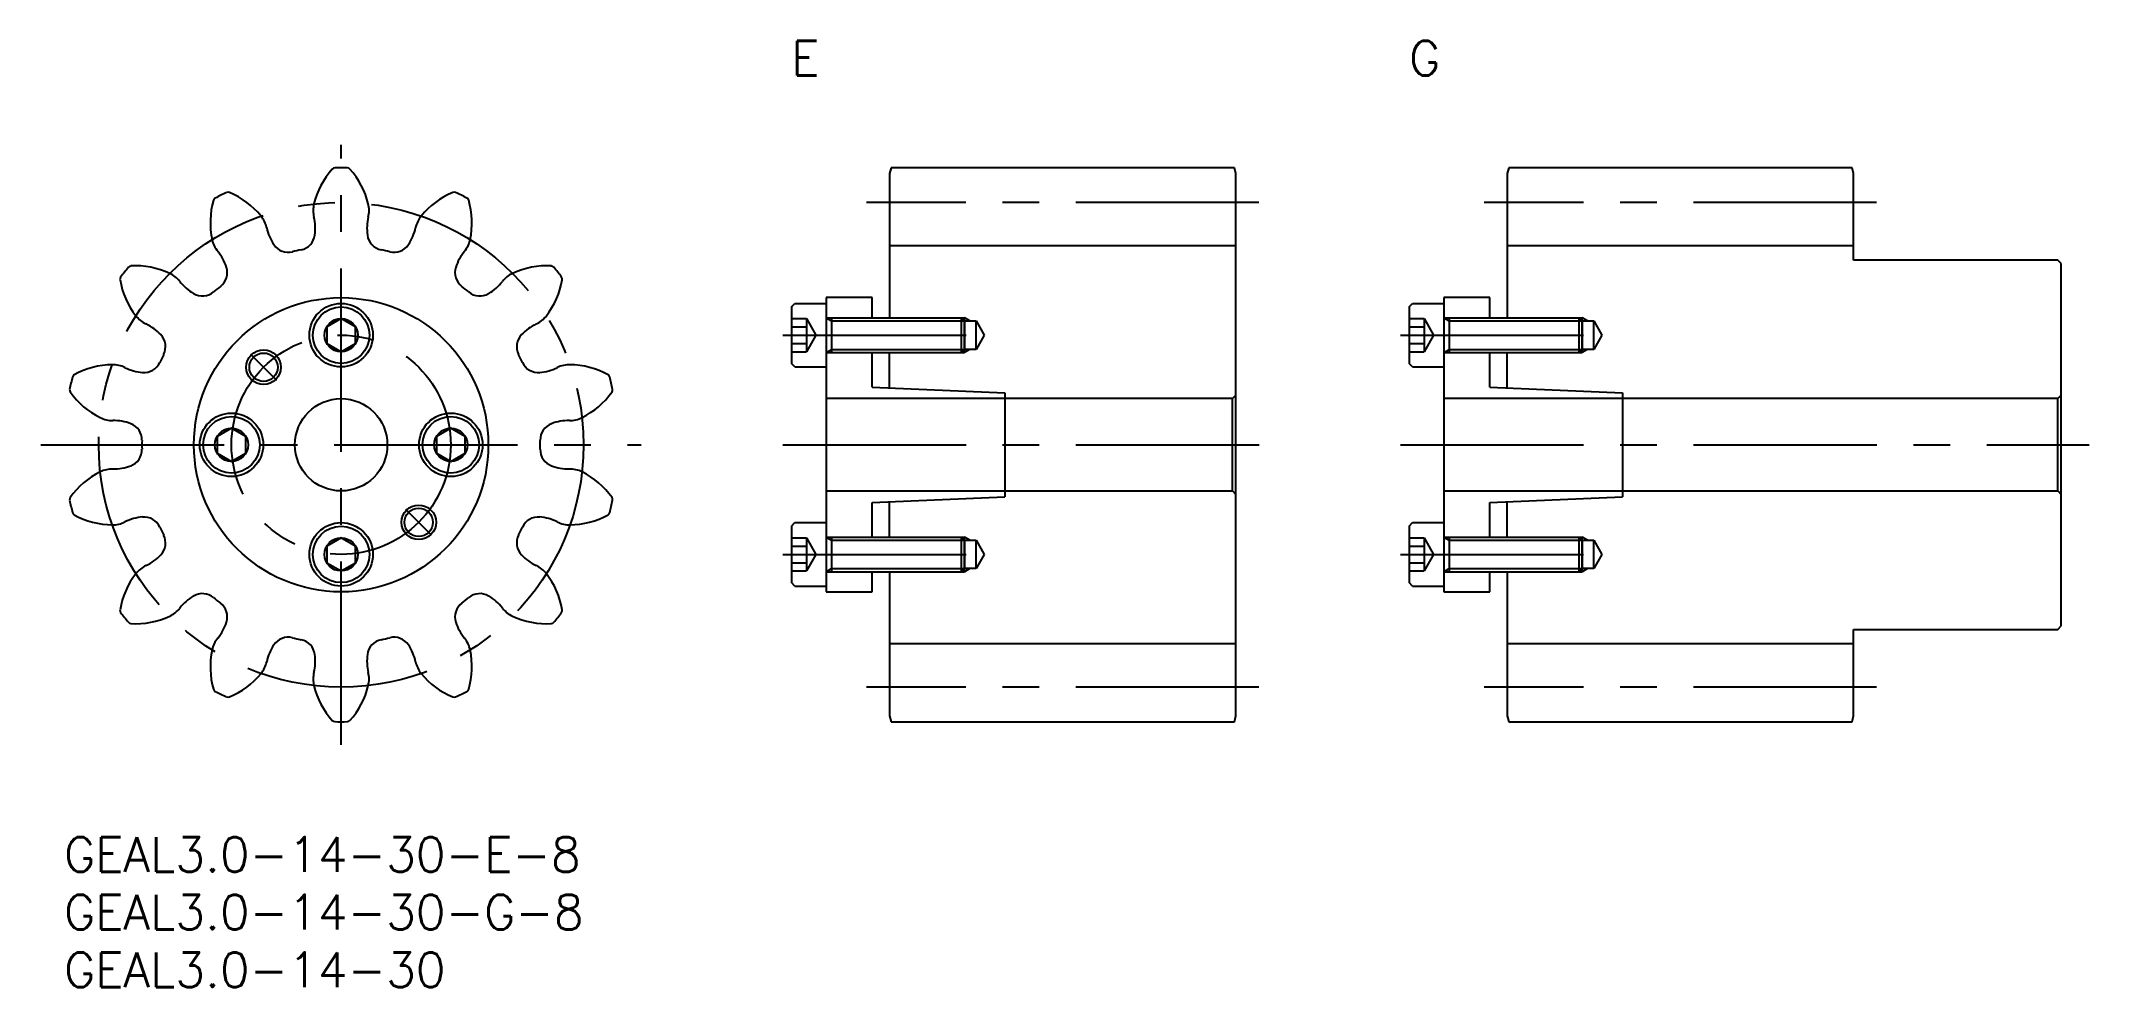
# Model space of a CAD drawing. Extents: x -2 to 175, y -13 to 69.
import ezdxf

# ---------------------------------------------------------------- set-up
doc = ezdxf.new("R2010")
doc.units = 0
doc.header["$LTSCALE"] = 0.5
doc.linetypes.add('CENTER', pattern=[50.8, 31.75, -6.35, 6.35, -6.35])
for name, color, linetype in [('MSM_CENTER', 1, 'CENTER'), ('MSM_CONTINUOUS', 7, 'CONTINUOUS'), ('MSM_NARROW', 5, 'CONTINUOUS'), ('MSM_PART_NUMBER', 7, 'CONTINUOUS')]:
    doc.layers.add(name, color=color, linetype=linetype)
doc.styles.get("Standard").update_dxf_attribs({"font": 'txt.shx', "height": 1, "bigfont": 'bigfont.shx'})

# ---------------------------------------------------------------- blocks, each defined once
blk = doc.blocks.new('*U3')
at = {"layer": 'MSM_PART_NUMBER'}
blk.add_text('GEAL3.0-14-30-G-8', height=3, dxfattribs=at).set_placement((0, -8))
blk = doc.blocks.new('*U4')
at = {"layer": 'MSM_PART_NUMBER'}
blk.add_text('GEAL3.0-14-30-E-8', height=3, dxfattribs=at).set_placement((0, -3))
blk = doc.blocks.new('*U5')
at = {"layer": 'MSM_PART_NUMBER'}
blk.add_text('GEAL3.0-14-30', height=3, dxfattribs=at).set_placement((0, -13))
blk = doc.blocks.new('*U6')
at = {"layer": 'MSM_PART_NUMBER'}
blk.add_text('E', height=3, dxfattribs=at).set_placement((63, 66))
blk = doc.blocks.new('*U7')
at = {"layer": 'MSM_PART_NUMBER'}
blk.add_text('G', height=3, dxfattribs=at).set_placement((116.5, 66))

msp = doc.modelspace()

# ---------------------------------------------------------------- linework, layer by layer
at = {"layer": 'MSM_CENTER'}
for p, q in [((24, 8), (24, 60)), ((103.5, 55), (69.5, 55)), ((157, 55), (123, 55)), ((62.25, 43.5), (80.12, 43.5)), ((115.75, 43.5), (133.62, 43.5)), ((16.17, 41.83), (18.4, 39.6)), ((-2, 34), (50, 34)), ((62.25, 34), (104.28, 34)), ((115.75, 34), (175.4, 34)), ((31.83, 26.17), (29.6, 28.4)), ((62.25, 24.5), (80.12, 24.5)), ((115.75, 24.5), (133.62, 24.5)), ((103.5, 13), (69.5, 13)), ((157, 13), (123, 13))]:
    msp.add_line(p, q, dxfattribs=at)
for radius in [21, 9.5]:
    msp.add_circle((24, 34), radius, dxfattribs=at)
at = {"layer": 'MSM_CONTINUOUS'}
for p, q in [((71.63, 58), (71.5, 57.5)), ((71.5, 57.5), (71.5, 45)), ((101.37, 58), (71.63, 58)), ((101.5, 57.5), (101.37, 58)), ((101.5, 10.5), (101.5, 57.5)), ((125.13, 58), (125, 57.5)), ((125, 57.5), (125, 45)), ((154.87, 58), (125.13, 58)), ((155, 57.5), (154.87, 58)), ((155, 50), (155, 57.5)), ((101.5, 51.25), (71.5, 51.25)), ((155, 51.25), (125, 51.25)), ((172.7, 50), (155, 50)), ((173, 49.7), (172.7, 50)), ((173, 18.3), (173, 49.7)), ((63, 45.95), (63.3, 46.25)), ((63.3, 46.25), (66, 46.25)), ((66, 46.75), (66, 21.25)), ((70, 46.75), (66, 46.75)), ((70, 45), (70, 46.75)), ((116.5, 45.95), (116.8, 46.25)), ((116.8, 46.25), (119.5, 46.25)), ((119.5, 46.75), (119.5, 21.25)), ((123.5, 46.75), (119.5, 46.75)), ((123.5, 45), (123.5, 46.75)), ((24, 44.94), (22.75, 44.22)), ((25.25, 44.22), (24, 44.94)), ((63, 45.95), (63, 41.05)), ((63, 44.94), (64.3, 44.94)), ((64.3, 44.94), (64.3, 42.06)), ((64.3, 44.94), (65.13, 43.5)), ((66, 45), (77.73, 45)), ((66.47, 45), (66.47, 42)), ((77.73, 42), (77.73, 45)), ((77.73, 45), (78, 44.73)), ((78, 44.73), (79, 44.73)), ((78, 44.73), (78, 42.27)), ((79, 42.27), (79, 44.73)), ((79, 44.73), (79.71, 43.5)), ((116.5, 45.95), (116.5, 41.05)), ((116.5, 44.94), (117.8, 44.94)), ((117.8, 44.94), (117.8, 42.06)), ((117.8, 44.94), (118.63, 43.5)), ((119.5, 45), (131.23, 45)), ((119.97, 45), (119.97, 42)), ((131.23, 42), (131.23, 45)), ((131.23, 45), (131.5, 44.73)), ((131.5, 44.73), (132.5, 44.73)), ((131.5, 44.73), (131.5, 42.27)), ((132.5, 42.27), (132.5, 44.73)), ((132.5, 44.73), (133.21, 43.5)), ((22.75, 44.22), (22.75, 42.78)), ((22.75, 42.78), (24, 42.06)), ((24, 42.06), (25.25, 42.78)), ((25.25, 42.78), (25.25, 44.22)), ((63, 44.22), (64.3, 44.22)), ((63, 42.78), (64.3, 42.78)), ((65.13, 43.5), (64.3, 42.06)), ((79.71, 43.5), (79, 42.27)), ((116.5, 44.22), (117.8, 44.22)), ((116.5, 42.78), (117.8, 42.78)), ((118.63, 43.5), (117.8, 42.06)), ((133.21, 43.5), (132.5, 42.27)), ((63, 42.06), (64.3, 42.06)), ((63.3, 40.75), (63, 41.05)), ((66, 42), (77.73, 42)), ((70, 39), (70, 42)), ((71.5, 38.93), (71.5, 42)), ((78, 42.27), (77.73, 42)), ((79, 42.27), (78, 42.27)), ((116.5, 42.06), (117.8, 42.06)), ((116.8, 40.75), (116.5, 41.05)), ((119.5, 42), (131.23, 42)), ((123.5, 39), (123.5, 42)), ((125, 38.93), (125, 42)), ((131.5, 42.27), (131.23, 42)), ((132.5, 42.27), (131.5, 42.27)), ((63.3, 40.75), (66, 40.75)), ((116.8, 40.75), (119.5, 40.75)), ((101.2, 38), (66, 38)), ((70, 39), (81.5, 38.5)), ((81.5, 38.5), (81.5, 29.5)), ((101.5, 38.3), (101.2, 38)), ((101.2, 30), (101.2, 38)), ((172.7, 38), (119.5, 38)), ((123.5, 39), (135, 38.5)), ((135, 38.5), (135, 29.5)), ((173, 38.3), (172.7, 38)), ((172.7, 30), (172.7, 38)), ((14.5, 35.44), (13.25, 34.72)), ((13.25, 34.72), (13.25, 33.28)), ((15.75, 34.72), (14.5, 35.44)), ((15.75, 33.28), (15.75, 34.72)), ((33.5, 35.44), (32.25, 34.72)), ((32.25, 34.72), (32.25, 33.28)), ((34.75, 34.72), (33.5, 35.44)), ((34.75, 33.28), (34.75, 34.72)), ((13.25, 33.28), (14.5, 32.56)), ((14.5, 32.56), (15.75, 33.28)), ((32.25, 33.28), (33.5, 32.56)), ((33.5, 32.56), (34.75, 33.28)), ((66, 30), (101.2, 30)), ((70, 29), (81.5, 29.5)), ((70, 26), (70, 29)), ((71.5, 26), (71.5, 29.07)), ((101.2, 30), (101.5, 29.7)), ((119.5, 30), (172.7, 30)), ((123.5, 29), (135, 29.5)), ((123.5, 26), (123.5, 29)), ((125, 26), (125, 29.07)), ((172.7, 30), (173, 29.7)), ((63, 26.95), (63.3, 27.25)), ((63, 26.95), (63, 22.05)), ((63.3, 27.25), (66, 27.25)), ((116.5, 26.95), (116.8, 27.25)), ((116.5, 26.95), (116.5, 22.05)), ((116.8, 27.25), (119.5, 27.25)), ((24, 25.94), (22.75, 25.22)), ((22.75, 25.22), (22.75, 23.78)), ((25.25, 25.22), (24, 25.94)), ((25.25, 23.78), (25.25, 25.22)), ((63, 25.94), (64.3, 25.94)), ((63, 25.22), (64.3, 25.22)), ((64.3, 25.94), (64.3, 23.06)), ((64.3, 25.94), (65.13, 24.5)), ((66, 26), (77.73, 26)), ((66.47, 26), (66.47, 23)), ((77.73, 23), (77.73, 26)), ((77.73, 26), (78, 25.73)), ((78, 25.73), (79, 25.73)), ((78, 25.73), (78, 23.27)), ((79, 23.27), (79, 25.73)), ((79, 25.73), (79.71, 24.5)), ((116.5, 25.94), (117.8, 25.94)), ((116.5, 25.22), (117.8, 25.22)), ((117.8, 25.94), (117.8, 23.06)), ((117.8, 25.94), (118.63, 24.5)), ((119.5, 26), (131.23, 26)), ((119.97, 26), (119.97, 23)), ((131.23, 23), (131.23, 26)), ((131.23, 26), (131.5, 25.73)), ((131.5, 25.73), (132.5, 25.73)), ((131.5, 25.73), (131.5, 23.27)), ((132.5, 23.27), (132.5, 25.73)), ((132.5, 25.73), (133.21, 24.5)), ((22.75, 23.78), (24, 23.06)), ((24, 23.06), (25.25, 23.78)), ((63, 23.78), (64.3, 23.78)), ((65.13, 24.5), (64.3, 23.06)), ((78, 23.27), (77.73, 23)), ((79, 23.27), (78, 23.27)), ((79.71, 24.5), (79, 23.27)), ((116.5, 23.78), (117.8, 23.78)), ((118.63, 24.5), (117.8, 23.06)), ((131.5, 23.27), (131.23, 23)), ((132.5, 23.27), (131.5, 23.27)), ((133.21, 24.5), (132.5, 23.27)), ((63, 23.06), (64.3, 23.06)), ((63.3, 21.75), (63, 22.05)), ((63.3, 21.75), (66, 21.75)), ((66, 23), (77.73, 23)), ((70, 21.25), (70, 23)), ((71.5, 23), (71.5, 10.5)), ((116.5, 23.06), (117.8, 23.06)), ((116.8, 21.75), (116.5, 22.05)), ((116.8, 21.75), (119.5, 21.75)), ((119.5, 23), (131.23, 23)), ((123.5, 21.25), (123.5, 23)), ((125, 23), (125, 10.5)), ((66, 21.25), (70, 21.25)), ((119.5, 21.25), (123.5, 21.25)), ((155, 10.5), (155, 18)), ((155, 18), (172.7, 18)), ((172.7, 18), (173, 18.3)), ((101.5, 16.75), (71.5, 16.75)), ((155, 16.75), (125, 16.75)), ((71.5, 10.5), (71.63, 10)), ((71.63, 10), (101.37, 10)), ((101.37, 10), (101.5, 10.5)), ((125, 10.5), (125.13, 10)), ((125.13, 10), (154.87, 10)), ((154.87, 10), (155, 10.5))]:
    msp.add_line(p, q, dxfattribs=at)
for centre, radius in [((24, 34), 12.75), ((24, 43.5), 2.75), ((24, 43.5), 2.45), ((24, 43.5), 1.44), ((17.28, 40.72), 1.23), ((24, 34), 4), ((14.5, 34), 2.75), ((14.5, 34), 2.45), ((33.5, 34), 2.75), ((33.5, 34), 2.45), ((14.5, 34), 1.44), ((33.5, 34), 1.44), ((30.72, 27.28), 1.23), ((24, 24.5), 2.75), ((24, 24.5), 2.45), ((24, 24.5), 1.44)]:
    msp.add_circle(centre, radius, dxfattribs=at)
for centre, radius, start, end in [((28.45, 53.23), 7, 138.1685, 166.4286), ((23.46, 57.69), 0.3, 91.303, 138.1685), ((24, 34), 24, 88.697, 91.303), ((24.54, 57.69), 0.3, 41.8315, 88.697), ((19.55, 53.23), 7, 13.5714, 41.8315), ((19.67, 53.25), 7, 163.8827, 192.1429), ((13.23, 55.11), 0.3, 117.0173, 163.8828), ((24, 34), 24, 114.4113, 117.0173), ((14.21, 55.58), 0.3, 67.5458, 114.4113), ((11.65, 49.39), 7, 39.2857, 67.5458), ((36.35, 49.39), 7, 112.4542, 140.7143), ((33.79, 55.58), 0.3, 65.5887, 112.4542), ((24, 34), 24, 62.9827, 65.5887), ((34.77, 55.11), 0.3, 16.1173, 62.9827), ((28.33, 53.25), 7, 347.8571, 16.1173), ((15.19, 52.29), 2.42, 12.3868, 39.2857), ((24, 54.3), 2.42, 166.4286, 193.3274), ((17.45, 52.75), 4.31, 352.1921, 13.3274), ((30.55, 52.75), 4.31, 166.6726, 187.8079), ((24, 54.3), 2.42, 346.6726, 13.5714), ((32.81, 52.29), 2.42, 140.7143, 167.6132), ((15.19, 52.29), 2.42, 192.1429, 219.0417), ((21.76, 53.73), 4.31, 192.3868, 213.5222), ((20.24, 52.37), 1.5, 281.5796, 352.1921), ((27.76, 52.37), 1.5, 187.8079, 258.4204), ((26.24, 53.73), 4.31, 326.4778, 347.6132), ((32.81, 52.29), 2.42, 320.9583, 347.8571), ((9.97, 48.05), 4.31, 17.9064, 39.0417), ((19.42, 52.18), 1.5, 213.5222, 284.1347), ((24, 34), 17.25, 101.5796, 104.1347), ((24, 34), 17.25, 75.8653, 78.4204), ((28.58, 52.18), 1.5, 255.8653, 326.4778), ((38.03, 48.05), 4.31, 140.9583, 162.0936), ((5.14, 48.35), 0.3, 142.7316, 189.597), ((11.75, 49.47), 7, 189.597, 217.8571), ((24, 34), 24, 140.1256, 142.7316), ((5.81, 49.19), 0.3, 93.2601, 140.1256), ((6.19, 42.51), 7, 65, 93.2601), ((8.13, 46.66), 2.42, 38.1011, 65), ((13.42, 50.81), 4.31, 218.1011, 239.2365), ((12.64, 48.92), 1.5, 307.2939, 17.9064), ((35.36, 48.92), 1.5, 162.0936, 232.7061), ((34.58, 50.81), 4.31, 300.7635, 321.8989), ((39.87, 46.66), 2.42, 115, 141.8989), ((41.81, 42.51), 7, 86.7399, 115), ((36.25, 49.47), 7, 322.1429, 350.403), ((42.19, 49.19), 0.3, 39.8745, 86.7399), ((24, 34), 24, 37.2684, 39.8744), ((42.86, 48.35), 0.3, 350.403, 37.2684), ((11.99, 48.4), 1.5, 239.2365, 309.849), ((24, 34), 17.25, 127.2939, 129.849), ((24, 34), 17.25, 50.151, 52.7061), ((36.01, 48.4), 1.5, 230.151, 300.7635), ((8.13, 46.66), 2.42, 217.8571, 244.756), ((5.26, 40.57), 4.31, 43.6207, 64.756), ((42.74, 40.57), 4.31, 115.244, 136.3793), ((39.87, 46.66), 2.42, 295.244, 322.1429), ((7.29, 42.51), 1.5, 333.0082, 43.6207), ((40.71, 42.51), 1.5, 136.3793, 206.9918), ((4.27, 33.94), 7, 90.7143, 118.9744), ((4.21, 38.52), 2.42, 63.8154, 90.7143), ((6.93, 41.76), 1.5, 264.9508, 335.5633), ((24, 34), 17.25, 153.0082, 155.5633), ((24, 34), 17.25, 24.4367, 26.9918), ((41.07, 41.76), 1.5, 204.4367, 275.0492), ((43.79, 38.52), 2.42, 89.2857, 116.1846), ((43.73, 33.94), 7, 61.0256, 89.2857), ((24, 34), 24, 165.8398, 168.4459), ((1.02, 39.8), 0.3, 118.9744, 165.8398), ((7.18, 44.55), 4.31, 243.8154, 264.9508), ((40.82, 44.55), 4.31, 275.0492, 296.1846), ((46.98, 39.8), 0.3, 14.1601, 61.0256), ((24, 34), 24, 11.5541, 14.1602), ((0.78, 38.75), 0.3, 168.4459, 215.3113), ((6.25, 42.62), 7, 215.3113, 243.5714), ((41.75, 42.62), 7, 296.4286, 324.6887), ((47.22, 38.75), 0.3, 324.6887, 11.5541), ((4.21, 38.52), 2.42, 243.5714, 270.4703), ((4.26, 31.79), 4.31, 69.335, 90.4703), ((5.25, 34.42), 1.5, 358.7224, 69.335), ((42.75, 34.42), 1.5, 110.665, 181.2776), ((43.74, 31.79), 4.31, 89.5297, 110.665), ((43.79, 38.52), 2.42, 269.5297, 296.4286), ((24, 34), 17.25, 178.7224, 181.2776), ((24, 34), 17.25, 358.7224, 1.2776), ((4.26, 36.21), 4.31, 269.5297, 290.665), ((5.25, 33.58), 1.5, 290.665, 1.2776), ((42.75, 33.58), 1.5, 178.7224, 249.335), ((43.74, 36.21), 4.31, 249.335, 270.4703), ((6.25, 25.38), 7, 116.4286, 144.6887), ((4.21, 29.48), 2.42, 89.5297, 116.4286), ((43.79, 29.48), 2.42, 63.5714, 90.4703), ((41.75, 25.38), 7, 35.3113, 63.5714), ((0.78, 29.25), 0.3, 144.6887, 191.5541), ((24, 34), 24, 191.5541, 194.1602), ((24, 34), 24, 345.8398, 348.4459), ((47.22, 29.25), 0.3, 348.4459, 35.3113), ((1.02, 28.2), 0.3, 194.1602, 241.0256), ((4.27, 34.06), 7, 241.0256, 269.2857), ((4.21, 29.48), 2.42, 269.2857, 296.1846), ((7.18, 23.45), 4.31, 95.0492, 116.1846), ((6.93, 26.24), 1.5, 24.4367, 95.0492), ((24, 34), 17.25, 204.4367, 206.9918), ((24, 34), 17.25, 333.0082, 335.5633), ((41.07, 26.24), 1.5, 84.9508, 155.5633), ((40.82, 23.45), 4.31, 63.8154, 84.9508), ((43.79, 29.48), 2.42, 243.8154, 270.7143), ((43.73, 34.06), 7, 270.7143, 298.9744), ((46.98, 28.2), 0.3, 298.9744, 345.8398), ((7.29, 25.49), 1.5, 316.3793, 26.9918), ((40.71, 25.49), 1.5, 153.0082, 223.6207), ((8.13, 21.34), 2.42, 115.244, 142.1429), ((5.26, 27.43), 4.31, 295.244, 316.3793), ((42.74, 27.43), 4.31, 223.6207, 244.756), ((39.87, 21.34), 2.42, 37.8571, 64.756), ((11.75, 18.53), 7, 142.1429, 170.403), ((36.25, 18.53), 7, 9.597, 37.8571), ((5.14, 19.65), 0.3, 170.403, 217.2684), ((8.13, 21.34), 2.42, 295, 321.8989), ((13.42, 17.19), 4.31, 120.7635, 141.8989), ((11.99, 19.6), 1.5, 50.151, 120.7635), ((24, 34), 17.25, 230.151, 232.7061), ((12.64, 19.08), 1.5, 342.0936, 52.7061), ((35.36, 19.08), 1.5, 127.2939, 197.9064), ((24, 34), 17.25, 307.2939, 309.849), ((36.01, 19.6), 1.5, 59.2365, 129.849), ((34.58, 17.19), 4.31, 38.1011, 59.2365), ((39.87, 21.34), 2.42, 218.1011, 245), ((42.86, 19.65), 0.3, 322.7316, 9.597), ((24, 34), 24, 217.2684, 219.8744), ((5.81, 18.81), 0.3, 219.8745, 266.7399), ((6.19, 25.49), 7, 266.7399, 295), ((9.97, 19.95), 4.31, 320.9583, 342.0936), ((38.03, 19.95), 4.31, 197.9064, 219.0417), ((41.81, 25.49), 7, 245, 273.2601), ((42.19, 18.81), 0.3, 273.2601, 320.1256), ((24, 34), 24, 320.1256, 322.7316), ((19.67, 14.75), 7, 167.8571, 196.1173), ((15.19, 15.71), 2.42, 140.9583, 167.8571), ((21.76, 14.27), 4.31, 146.4778, 167.6132), ((19.42, 15.82), 1.5, 75.8653, 146.4778), ((24, 34), 17.25, 255.8653, 258.4204), ((20.24, 15.63), 1.5, 7.8079, 78.4204), ((27.76, 15.63), 1.5, 101.5796, 172.1921), ((24, 34), 17.25, 281.5796, 284.1347), ((28.58, 15.82), 1.5, 33.5222, 104.1347), ((26.24, 14.27), 4.31, 12.3868, 33.5222), ((32.81, 15.71), 2.42, 12.1429, 39.0417), ((28.33, 14.75), 7, 343.8827, 12.1429), ((15.19, 15.71), 2.42, 320.7143, 347.6132), ((24, 13.7), 2.42, 166.6726, 193.5714), ((17.45, 15.25), 4.31, 346.6726, 7.8079), ((30.55, 15.25), 4.31, 172.1921, 193.3274), ((24, 13.7), 2.42, 346.4286, 13.3274), ((32.81, 15.71), 2.42, 192.3868, 219.2857), ((13.23, 12.89), 0.3, 196.1173, 242.9827), ((24, 34), 24, 242.9827, 245.5887), ((11.65, 18.61), 7, 292.4542, 320.7143), ((28.45, 14.77), 7, 193.5714, 221.8315), ((19.55, 14.77), 7, 318.1685, 346.4286), ((36.35, 18.61), 7, 219.2857, 247.5458), ((24, 34), 24, 294.4113, 297.0173), ((34.77, 12.89), 0.3, 297.0173, 343.8827), ((14.21, 12.42), 0.3, 245.5887, 292.4542), ((33.79, 12.42), 0.3, 247.5458, 294.4113), ((23.46, 10.31), 0.3, 221.8315, 268.697), ((24, 34), 24, 268.697, 271.303), ((24.54, 10.31), 0.3, 271.303, 318.1685)]:
    msp.add_arc(centre, radius, start, end, dxfattribs=at)
at = {"layer": 'MSM_NARROW'}
for p, q in [((66, 45), (66.47, 44.73)), ((66.47, 44.73), (78, 44.73)), ((77.73, 45), (78, 45)), ((78, 42), (78, 45)), ((78.47, 44.73), (78, 45)), ((119.5, 45), (119.97, 44.73)), ((119.97, 44.73), (131.5, 44.73)), ((131.23, 45), (131.5, 45)), ((131.5, 42), (131.5, 45)), ((131.97, 44.73), (131.5, 45)), ((66, 42), (66.47, 42.27)), ((66.47, 42.27), (78, 42.27)), ((77.73, 42), (78, 42)), ((78.47, 42.27), (78, 42)), ((119.5, 42), (119.97, 42.27)), ((119.97, 42.27), (131.5, 42.27)), ((131.23, 42), (131.5, 42)), ((131.97, 42.27), (131.5, 42)), ((66, 26), (66.47, 25.73)), ((66.47, 25.73), (78, 25.73)), ((77.73, 26), (78, 26)), ((78, 23), (78, 26)), ((78.47, 25.73), (78, 26)), ((119.5, 26), (119.97, 25.73)), ((119.97, 25.73), (131.5, 25.73)), ((131.23, 26), (131.5, 26)), ((131.5, 23), (131.5, 26)), ((131.97, 25.73), (131.5, 26)), ((66, 23), (66.47, 23.27)), ((66.47, 23.27), (78, 23.27)), ((78.47, 23.27), (78, 23)), ((119.5, 23), (119.97, 23.27)), ((119.97, 23.27), (131.5, 23.27)), ((131.97, 23.27), (131.5, 23)), ((77.73, 23), (78, 23)), ((131.23, 23), (131.5, 23))]:
    msp.add_line(p, q, dxfattribs=at)
for centre in [(17.28, 40.72), (30.72, 27.28)]:
    msp.add_circle(centre, 1.5, dxfattribs=at)

# ---------------------------------------------------------------- block references
at = {"layer": 'MSM_CONTINUOUS'}
for name in ['*U6', '*U7', '*U4', '*U3', '*U5']:
    msp.add_blockref(name, (0, 0), dxfattribs=at)

doc.saveas('drawing.dxf')
